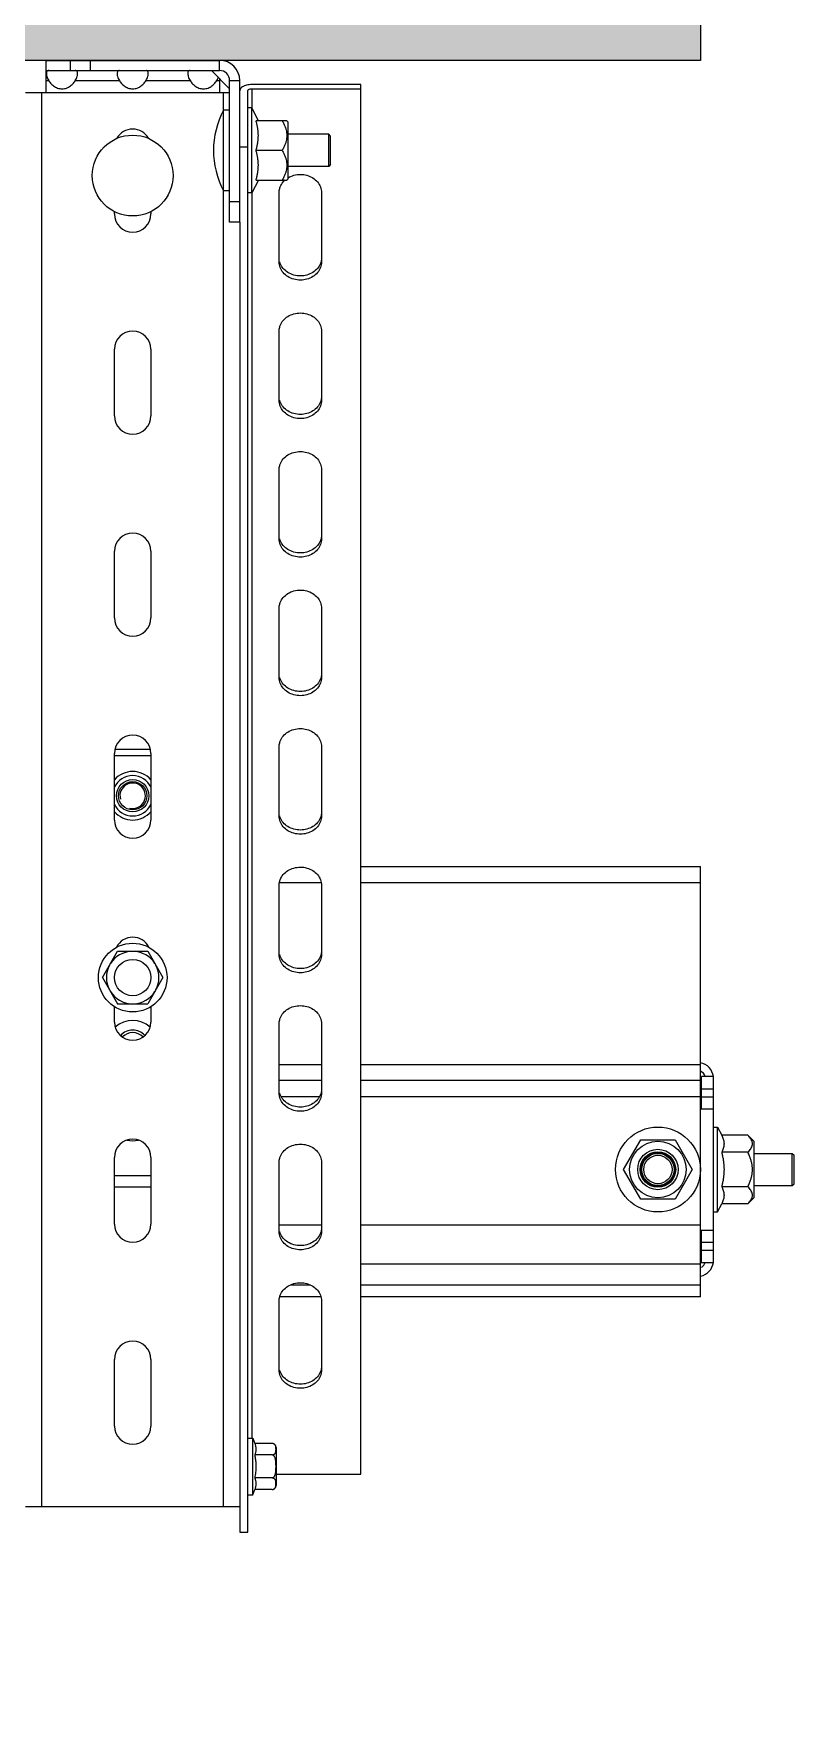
# Model space of a CAD drawing. Header units: millimetres. Extents: x 21899 to 38731, y -5425 to 3612.
# Drawn here: x 29464 to 29652.2, y 2951.4 to 3368.6 of the extents above; entities that cross this region are included whole.
import ezdxf

# ---------------------------------------------------------------- set-up
doc = ezdxf.new("R2010")
doc.units = ezdxf.units.MM
doc.layers.add('dwgmodels.com', color=250, linetype='Continuous')

msp = doc.modelspace()

# ---------------------------------------------------------------- hatches: boundary and pattern name
at = {"layer": 'dwgmodels.com', "true_color": 0xc7c8ca}
h = msp.add_hatch(color=9, dxfattribs=at)
h.dxf.hatch_style = 1
h.paths.add_polyline_path([(26306.15, 2951.43), (26306.15, 3612), (29628.98, 3612), (29628.98, 3362), (26556.15, 3362), (26556.15, 2951.43)])

# ---------------------------------------------------------------- linework, layer by layer
at = {"color": 7, "linetype": 'Continuous'}
for p, q in [((29466.98, 3362), (29466.98, 3354)), ((29466.98, 3359.5), (29509.98, 3359.5)), ((29472.98, 3362), (29472.98, 3359.5)), ((29507.96, 3359.49), (29512.47, 3354.98)), ((29509.98, 3357.46), (29509.98, 3354)), ((29512.48, 3322), (29512.48, 3357)), ((29516.98, 2997.7), (29516.98, 3354.48)), ((29544.98, 3356.02), (29517.98, 3356.02)), ((29517.98, 3354.99), (29544.98, 3354.99)), ((29544.98, 3012.12), (29544.98, 3356.02)), ((29512.48, 3354), (29461.98, 3354)), ((29517.98, 3350.22), (29516.98, 3350.22)), ((29517.98, 3329.22), (29517.98, 3350.22)), ((29519.59, 3347.08), (29517.98, 3350.22)), ((29510.98, 3329.72), (29510.98, 3349.72)), ((29512.48, 3349.72), (29510.98, 3349.72)), ((29526.62, 3347.08), (29519.01, 3347.08)), ((29526.62, 3347.08), (29526.98, 3346.72)), ((29526.98, 3332.72), (29526.98, 3346.72)), ((29536.99, 3343.72), (29526.98, 3343.72)), ((29536.99, 3335.72), (29536.99, 3343.72)), ((29537.48, 3343.23), (29536.99, 3343.72)), ((29537.48, 3336.22), (29537.48, 3343.23)), ((29514.98, 3340.57), (29516.98, 3340.57)), ((29525.48, 3339.72), (29519.01, 3339.72)), ((29536.99, 3335.72), (29526.98, 3335.72)), ((29537.48, 3336.22), (29536.99, 3335.72)), ((29512.48, 3329.72), (29510.98, 3329.72)), ((29517.98, 3329.22), (29516.98, 3329.22)), ((29519.59, 3332.36), (29517.98, 3329.22)), ((29519.01, 3332.36), (29526.62, 3332.36)), ((29524.73, 3312.13), (29524.73, 3329.28)), ((29526.62, 3332.36), (29526.98, 3332.72)), ((29535.23, 3329.28), (29535.23, 3312.13)), ((29483.98, 3324), (29483.98, 3324.58)), ((29492.98, 3324.58), (29492.98, 3324)), ((29514.98, 3322), (29512.48, 3322)), ((29514.98, 3322), (29514.98, 2997.7)), ((29524.73, 3277.85), (29524.73, 3294.99)), ((29535.23, 3294.99), (29535.23, 3277.85)), ((29483.98, 3274), (29483.98, 3290.5)), ((29492.98, 3290.5), (29492.98, 3274)), ((29524.73, 3243.56), (29524.73, 3260.7)), ((29535.23, 3260.7), (29535.23, 3243.56)), ((29483.98, 3224), (29483.98, 3240.5)), ((29492.98, 3240.5), (29492.98, 3224)), ((29524.73, 3209.27), (29524.73, 3226.42)), ((29535.23, 3226.42), (29535.23, 3209.27)), ((29484.14, 3191.5), (29492.83, 3191.5)), ((29524.73, 3174.99), (29524.73, 3192.13)), ((29535.23, 3192.13), (29535.23, 3174.99)), ((29483.98, 3174), (29483.98, 3190.5)), ((29483.98, 3190), (29492.98, 3190)), ((29492.98, 3190.5), (29492.98, 3174)), ((29544.98, 3162.5), (29628.98, 3162.5)), ((29628.98, 3056), (29628.98, 3162.5)), ((29524.73, 3140.7), (29524.73, 3157.84)), ((29535.23, 3157.84), (29535.23, 3140.7)), ((29480.98, 3135), (29484.73, 3141.5)), ((29484.73, 3141.5), (29492.23, 3141.5)), ((29492.23, 3141.5), (29495.98, 3135)), ((29480.98, 3135), (29484.73, 3128.5)), ((29495.98, 3135), (29492.23, 3128.5)), ((29483.98, 3124), (29483.98, 3127.82)), ((29484.73, 3128.5), (29492.23, 3128.5)), ((29492.98, 3127.82), (29492.98, 3124)), ((29524.73, 3106.41), (29524.73, 3123.56)), ((29535.23, 3123.56), (29535.23, 3106.41)), ((29535.23, 3109.5), (29524.73, 3109.5)), ((29628.98, 3109.5), (29544.98, 3109.5)), ((29632.23, 3110.5), (29629.23, 3110.5)), ((29629.23, 3102.5), (29629.23, 3110.5)), ((29632.23, 3098), (29633.23, 3098)), ((29633.23, 3077), (29633.23, 3098)), ((29633.23, 3098), (29634.26, 3096)), ((29640.73, 3096), (29634.26, 3096)), ((29642.23, 3094.5), (29640.73, 3096)), ((29609.98, 3087.5), (29614.23, 3094.86)), ((29614.23, 3094.86), (29622.73, 3094.86)), ((29616.98, 3091.5), (29619.99, 3091.5)), ((29622.73, 3094.86), (29626.98, 3087.5)), ((29640.73, 3091.75), (29634.26, 3091.75)), ((29642.23, 3094.5), (29642.23, 3080.5)), ((29642.23, 3091.5), (29651.74, 3091.5)), ((29651.74, 3083.5), (29651.74, 3091.5)), ((29651.74, 3091.5), (29652.23, 3091.01)), ((29483.98, 3074), (29483.98, 3090.5)), ((29492.98, 3090.5), (29492.98, 3074)), ((29524.73, 3072.13), (29524.73, 3089.27)), ((29535.23, 3089.27), (29535.23, 3072.13)), ((29614.23, 3080.14), (29609.98, 3087.5)), ((29614.48, 3086), (29614.48, 3089)), ((29622.48, 3089), (29622.48, 3086)), ((29626.98, 3087.5), (29622.73, 3080.14)), ((29652.23, 3083.99), (29652.23, 3091.01)), ((29619.99, 3083.5), (29616.98, 3083.5)), ((29640.73, 3083.25), (29634.26, 3083.25)), ((29642.23, 3083.5), (29651.74, 3083.5)), ((29651.74, 3083.5), (29652.23, 3083.99)), ((29622.73, 3080.14), (29614.23, 3080.14)), ((29633.23, 3077), (29634.26, 3079)), ((29640.73, 3079), (29634.26, 3079)), ((29642.23, 3080.5), (29640.73, 3079)), ((29632.23, 3077), (29633.23, 3077)), ((29629.23, 3064.5), (29629.23, 3072.5)), ((29628.98, 3064.5), (29632.23, 3064.5)), ((29524.73, 3037.84), (29524.73, 3054.98)), ((29535.05, 3056), (29524.92, 3056)), ((29535.23, 3054.98), (29535.23, 3037.84)), ((29628.98, 3056), (29544.98, 3056)), ((29483.98, 3024), (29483.98, 3040.5)), ((29492.98, 3040.5), (29492.98, 3024)), ((29516.98, 3021), (29518.18, 3021)), ((29518.18, 3007), (29518.18, 3021)), ((29518.18, 3021), (29518.69, 3019.7)), ((29522.98, 3019.7), (29518.69, 3019.7)), ((29522.98, 3016.85), (29518.69, 3016.85)), ((29523.98, 3018.7), (29523.98, 3009.3)), ((29523.98, 3012.12), (29544.98, 3012.12)), ((29518.18, 3007), (29518.69, 3008.3)), ((29522.98, 3011.15), (29518.69, 3011.15)), ((29522.98, 3008.3), (29518.69, 3008.3)), ((29514.98, 3004), (29461.98, 3004)), ((29516.98, 3007), (29518.18, 3007)), ((29514.98, 2997.7), (29516.98, 2997.7))]:
    msp.add_line(p, q, dxfattribs=at)
at = {"color": 3, "linetype": 'Continuous'}
for p, q in [((29466.98, 3362), (29509.98, 3362)), ((29514.98, 3322), (29514.98, 3357)), ((29632.23, 3064.5), (29632.23, 3110.5)), ((29628.98, 3102.5), (29632.23, 3102.5)), ((29628.98, 3072.5), (29632.23, 3072.5))]:
    msp.add_line(p, q, dxfattribs=at)
at = {"color": 9, "linetype": 'Continuous'}
for p, q in [((29477.98, 3362), (29477.98, 3359.5)), ((29509.98, 3359.5), (29509.98, 3362)), ((29466.98, 3357), (29467.69, 3357)), ((29474.28, 3357), (29485.19, 3357)), ((29491.78, 3357), (29502.69, 3357)), ((29509.28, 3357), (29509.98, 3357)), ((29512.48, 3357), (29514.98, 3357)), ((29517.98, 3354.99), (29517.98, 3350.22)), ((29465.98, 3004), (29465.98, 3354)), ((29510.98, 3349.72), (29510.98, 3354)), ((29510.98, 3004), (29510.98, 3329.72)), ((29517.98, 3329.22), (29517.98, 3021)), ((29514.98, 3327), (29512.48, 3327)), ((29524.73, 3158.5), (29535.23, 3158.5)), ((29544.98, 3158.5), (29628.98, 3158.5)), ((29524.73, 3113.5), (29535.23, 3113.5)), ((29544.98, 3113.5), (29628.98, 3113.5)), ((29534.65, 3105.5), (29525.32, 3105.5)), ((29628.98, 3105.5), (29544.98, 3105.5)), ((29629.23, 3107.5), (29632.23, 3107.5)), ((29629.23, 3105.5), (29632.23, 3105.5)), ((29483.98, 3086), (29492.98, 3086)), ((29483.98, 3083.17), (29492.98, 3083.17)), ((29535.23, 3073.7), (29524.73, 3073.7)), ((29628.98, 3073.7), (29544.98, 3073.7)), ((29629.23, 3069.5), (29632.23, 3069.5)), ((29629.23, 3067.5), (29632.23, 3067.5)), ((29628.98, 3064.06), (29544.98, 3064.06)), ((29532.53, 3058.86), (29527.44, 3058.86)), ((29628.98, 3058.86), (29544.98, 3058.86))]:
    msp.add_line(p, q, dxfattribs=at)
at = {"color": 7, "linetype": 'Continuous'}
for centre, radius in [((29488.48, 3333.5), 10), ((29488.48, 3180), 4), ((29488.48, 3180), 3.5), ((29488.48, 3135), 8.5), ((29488.48, 3135), 4.5), ((29618.48, 3087.5), 10.5), ((29618.48, 3087.5), 7), ((29618.48, 3087.5), 5), ((29618.48, 3087.5), 4.4), ((29618.48, 3087.5), 4.3), ((29618.48, 3087.5), 4), ((29618.48, 3087.5), 3.51)]:
    msp.add_circle(centre, radius, dxfattribs=at)
at = {"color": 3, "linetype": 'Continuous'}
msp.add_arc((29509.98, 3357), 5, 0, 90, dxfattribs=at)
at = {"color": 7, "linetype": 'Continuous'}
for centre, radius, start, end in [((29509.98, 3357), 2.5, 0, 90), ((29529.73, 3339.72), 21.25, 151.9275, 208.0725), ((29488.48, 3340.5), 4.5, 29.5392, 150.4608), ((29488.48, 3324), 4.5, 180, 0), ((29488.48, 3290.5), 4.5, 0, 180), ((29488.48, 3274), 4.5, 180, 0), ((29488.48, 3240.5), 4.5, 0, 180), ((29488.48, 3224), 4.5, 180, 0), ((29488.48, 3190.5), 4.5, 0, 180), ((29488.48, 3180), 5, 24.9111, 155.0889), ((29488.48, 3180), 5, 204.9111, 335.0889), ((29488.48, 3174), 4.5, 180, 0), ((29488.48, 3140.5), 4.5, 26.8676, 153.1324), ((29488.48, 3124), 4.5, 180, 0), ((29488.48, 3118), 3.4, 42.4678, 137.533), ((29628.23, 3110), 4, 7.1702, 78.4874), ((29628.23, 3110), 2, 15, 67.7758), ((29488.48, 3090.5), 4.5, 0, 180), ((29488.48, 3074), 4.5, 180, 0), ((29628.23, 3065), 4, 282.8571, 352.8298), ((29628.23, 3065), 2, 300, 345), ((29488.48, 3040.5), 4.5, 0, 180), ((29488.48, 3024), 4.5, 180, 0), ((29522.98, 3018.7), 1, 0, 90), ((29522.98, 3009.3), 1, 270, 0)]:
    msp.add_arc(centre, radius, start, end, dxfattribs=at)
at = {"color": 9, "linetype": 'Continuous'}
for centre, radius, start, end in [((29488.48, 3180), 6, 41.146, 138.8542), ((29488.48, 3180), 6, 221.146, 318.8542), ((29488.48, 3135), 6.5, 92.2042, 147.7958), ((29488.48, 3135), 6.5, 32.2042, 87.7958), ((29488.48, 3135), 6.5, 152.2042, 207.7958), ((29488.48, 3135), 6.5, 332.2042, 27.7958), ((29488.48, 3135), 6.5, 212.2042, 267.7958), ((29488.48, 3135), 6.5, 272.2042, 327.7958), ((29488.48, 3118), 6.4, 47.5847, 132.4173), ((29488.48, 3101), 6.4, 257.1179, 282.8771)]:
    msp.add_arc(centre, radius, start, end, dxfattribs=at)
at = {"color": 2, "linetype": 'Continuous'}
for centre, radius, start, end in [((29488.48, 3180), 3.15, 255, 195), ((29488.48, 3118), 4, 42.1059, 137.8941)]:
    msp.add_arc(centre, radius, start, end, dxfattribs=at)
at = {"color": 7, "linetype": 'Continuous'}
for points, start_tangent, end_tangent in [([(29467.69, 3359.5), (29467.4, 3359.44), (29467.23, 3359.26), (29467.14, 3358.96), (29467.14, 3358.55), (29467.23, 3358.06), (29467.4, 3357.53), (29467.69, 3357)], (-1, 0), (0.548541, -0.836124)), ([(29474.28, 3357), (29474.57, 3357.53), (29474.74, 3358.06), (29474.82, 3358.55), (29474.82, 3358.96), (29474.74, 3359.26), (29474.57, 3359.44), (29474.28, 3359.5)], (0.548541, 0.836124), (-1, 0)), ([(29484.74, 3359.29), (29484.73, 3359.26), (29484.64, 3358.96), (29484.64, 3358.55), (29484.73, 3358.06), (29484.9, 3357.53), (29485.19, 3357)], (-0.543247, -0.839573), (0.548541, -0.836124)), ([(29485.19, 3359.5), (29484.9, 3359.44), (29484.74, 3359.29)], (-1, 0), (-0.543247, -0.839573)), ([(29492.22, 3359.29), (29492.07, 3359.44), (29491.78, 3359.5)], (-0.543243, 0.839576), (-1, 0)), ([(29491.78, 3357), (29492.07, 3357.53), (29492.24, 3358.06), (29492.32, 3358.55), (29492.32, 3358.96), (29492.24, 3359.26), (29492.22, 3359.29)], (0.548541, 0.836124), (-0.543243, 0.839576)), ([(29502.69, 3359.5), (29502.4, 3359.44), (29502.23, 3359.26), (29502.14, 3358.96), (29502.14, 3358.55), (29502.23, 3358.06), (29502.4, 3357.53), (29502.69, 3357)], (-1, 0), (0.548541, -0.836124)), ([(29467.69, 3357), (29467.99, 3356.58), (29468.32, 3356.2), (29468.69, 3355.85), (29469.11, 3355.54), (29469.59, 3355.28), (29470.13, 3355.08), (29470.7, 3354.98), (29471.28, 3354.98), (29471.85, 3355.08), (29472.39, 3355.28), (29472.87, 3355.55), (29473.28, 3355.86), (29473.65, 3356.2), (29473.98, 3356.58), (29474.28, 3357)], (0.548541, -0.836124), (0.548541, 0.836124)), ([(29485.19, 3357), (29485.49, 3356.58), (29485.82, 3356.2), (29486.19, 3355.85), (29486.61, 3355.54), (29487.09, 3355.28), (29487.63, 3355.08), (29488.2, 3354.98), (29488.78, 3354.98), (29489.35, 3355.08), (29489.89, 3355.28), (29490.37, 3355.55), (29490.78, 3355.86), (29491.15, 3356.2), (29491.48, 3356.58), (29491.78, 3357)], (0.548541, -0.836124), (0.548541, 0.836124)), ([(29502.69, 3357), (29502.99, 3356.58), (29503.32, 3356.2), (29503.69, 3355.85), (29504.11, 3355.54), (29504.59, 3355.28), (29505.13, 3355.08), (29505.7, 3354.98), (29506.28, 3354.98), (29506.85, 3355.08), (29507.39, 3355.28), (29507.87, 3355.55), (29508.28, 3355.86), (29508.65, 3356.2), (29508.98, 3356.58), (29509.28, 3357)], (0.548541, -0.836124), (0.548541, 0.836124)), ([(29509.28, 3357), (29509.57, 3357.53), (29509.66, 3357.79)], (0.548541, 0.836124), (0.314632, 0.949214)), ([(29517.98, 3356.02), (29517.32, 3355.98), (29516.68, 3355.87), (29516.11, 3355.68), (29515.64, 3355.44), (29515.28, 3355.15), (29515.06, 3354.82), (29514.98, 3354.48)], (-1, 0), (0, -1)), ([(29516.98, 3354.48), (29517.03, 3354.63), (29517.18, 3354.78), (29517.4, 3354.89), (29517.68, 3354.97), (29517.98, 3354.99)], (0, 1), (1, 0)), ([(29519.01, 3339.72), (29519.23, 3340.57), (29519.4, 3341.39), (29519.52, 3342.19), (29519.58, 3343), (29519.58, 3343.81), (29519.52, 3344.61), (29519.41, 3345.42), (29519.23, 3346.24), (29519.01, 3347.08)], (0.283025, 0.959113), (-0.283025, 0.959113)), ([(29525.48, 3347.08), (29525.91, 3346.28), (29526.23, 3345.52), (29526.45, 3344.8), (29526.58, 3344.1), (29526.62, 3343.4), (29526.58, 3342.71), (29526.45, 3342), (29526.23, 3341.28), (29525.91, 3340.53), (29525.48, 3339.72)], (0.5, -0.866025), (-0.5, -0.866025)), ([(29519.01, 3332.36), (29519.23, 3333.21), (29519.41, 3334.03), (29519.52, 3334.84), (29519.58, 3335.64), (29519.58, 3336.45), (29519.52, 3337.25), (29519.4, 3338.06), (29519.23, 3338.88), (29519.01, 3339.72)], (0.283025, 0.959113), (-0.283025, 0.959113)), ([(29525.48, 3339.72), (29525.91, 3338.92), (29526.23, 3338.17), (29526.45, 3337.44), (29526.58, 3336.74), (29526.62, 3336.04), (29526.58, 3335.35), (29526.45, 3334.64), (29526.23, 3333.92), (29525.91, 3333.17), (29525.48, 3332.36)], (0.5, -0.866025), (-0.5, -0.866025)), ([(29526.98, 3332.96), (29528.36, 3333.56), (29529.98, 3333.78), (29531.61, 3333.56), (29533.07, 3332.92), (29534.23, 3331.92), (29534.98, 3330.67), (29535.23, 3329.28)], (0.857862, 0.513881), (0, -1)), ([(29524.73, 3329.28), (29524.87, 3330.29)], (0, 1), (0.258399, 0.966038)), ([(29524.87, 3330.29), (29524.99, 3330.67)], (0.258399, 0.966038), (0.353645, 0.93538)), ([(29524.99, 3330.67), (29525.74, 3331.92), (29525.8, 3331.99)], (0.353645, 0.93538), (0.662102, 0.749414)), ([(29525.8, 3331.99), (29526.21, 3332.41)], (0.662102, 0.749414), (0.748918, 0.662663)), ([(29535.23, 3313.16), (29535.1, 3312.15)], (0, -1), (-0.258399, -0.966038)), ([(29535.23, 3312.13), (29534.98, 3310.74), (29534.23, 3309.49), (29533.07, 3308.49), (29531.61, 3307.85), (29529.98, 3307.63), (29528.36, 3307.85), (29526.9, 3308.49), (29525.74, 3309.49), (29524.99, 3310.74), (29524.73, 3312.13)], (0, -1), (0, 1)), ([(29524.99, 3311.77), (29524.87, 3312.15)], (-0.353645, 0.93538), (-0.258399, 0.966038)), ([(29534.98, 3311.77), (29534.23, 3310.52), (29533.07, 3309.52), (29531.61, 3308.88), (29529.98, 3308.66), (29528.36, 3308.88), (29526.9, 3309.52), (29525.74, 3310.52), (29524.99, 3311.77)], (-0.353645, -0.93538), (-0.353645, 0.93538)), ([(29535.1, 3312.15), (29534.98, 3311.77)], (-0.258399, -0.966038), (-0.353645, -0.93538)), ([(29524.73, 3294.99), (29524.87, 3296)], (0, 1), (0.258399, 0.966038)), ([(29524.87, 3296), (29524.99, 3296.38)], (0.258399, 0.966038), (0.353645, 0.93538)), ([(29524.99, 3296.38), (29525.74, 3297.63), (29526.9, 3298.63), (29528.36, 3299.27), (29529.98, 3299.49), (29531.61, 3299.27), (29533.07, 3298.63), (29534.23, 3297.63), (29534.98, 3296.38), (29535.23, 3294.99)], (0.353645, 0.93538), (0, -1)), ([(29535.23, 3277.85), (29534.98, 3276.46), (29534.23, 3275.2), (29533.07, 3274.21), (29531.61, 3273.57), (29529.98, 3273.35), (29528.36, 3273.57), (29526.9, 3274.21), (29525.74, 3275.2), (29524.99, 3276.46), (29524.73, 3277.85)], (0, -1), (0, 1)), ([(29524.99, 3277.49), (29524.87, 3277.87)], (-0.353645, 0.93538), (-0.258399, 0.966038)), ([(29534.98, 3277.49), (29534.23, 3276.23), (29533.07, 3275.24), (29531.61, 3274.6), (29529.98, 3274.38), (29528.36, 3274.6), (29526.9, 3275.24), (29525.74, 3276.23), (29524.99, 3277.49)], (-0.353645, -0.93538), (-0.353645, 0.93538)), ([(29535.1, 3277.87), (29534.98, 3277.49)], (-0.258399, -0.966038), (-0.353645, -0.93538)), ([(29535.23, 3278.88), (29535.1, 3277.87)], (0, -1), (-0.258399, -0.966038)), ([(29524.99, 3262.09), (29525.74, 3263.35), (29526.9, 3264.34), (29528.36, 3264.98), (29529.98, 3265.2), (29531.61, 3264.98), (29533.07, 3264.34), (29534.23, 3263.35), (29534.98, 3262.09), (29535.23, 3260.7)], (0.353645, 0.93538), (0, -1)), ([(29524.73, 3260.7), (29524.87, 3261.71)], (0, 1), (0.258399, 0.966038)), ([(29524.87, 3261.71), (29524.99, 3262.09)], (0.258399, 0.966038), (0.353645, 0.93538)), ([(29535.23, 3243.56), (29534.98, 3242.17), (29534.23, 3240.91), (29533.07, 3239.92), (29531.61, 3239.28), (29529.98, 3239.06), (29528.36, 3239.28), (29526.9, 3239.92), (29525.74, 3240.91), (29524.99, 3242.17), (29524.73, 3243.56)], (0, -1), (0, 1)), ([(29524.99, 3243.2), (29524.87, 3243.58)], (-0.353645, 0.93538), (-0.258399, 0.966038)), ([(29534.98, 3243.2), (29534.23, 3241.94), (29533.07, 3240.95), (29531.61, 3240.31), (29529.98, 3240.09), (29528.36, 3240.31), (29526.9, 3240.95), (29525.74, 3241.94), (29524.99, 3243.2)], (-0.353645, -0.93538), (-0.353645, 0.93538)), ([(29535.1, 3243.58), (29534.98, 3243.2)], (-0.258399, -0.966038), (-0.353645, -0.93538)), ([(29535.23, 3244.59), (29535.1, 3243.58)], (0, -1), (-0.258399, -0.966038)), ([(29524.99, 3227.81), (29525.74, 3229.06), (29526.9, 3230.06), (29528.36, 3230.7), (29529.98, 3230.92), (29531.61, 3230.7), (29533.07, 3230.06), (29534.23, 3229.06), (29534.98, 3227.81), (29535.23, 3226.42)], (0.353645, 0.93538), (0, -1)), ([(29524.73, 3226.42), (29524.87, 3227.43)], (0, 1), (0.258399, 0.966038)), ([(29524.87, 3227.43), (29524.99, 3227.81)], (0.258399, 0.966038), (0.353645, 0.93538)), ([(29535.23, 3209.27), (29534.98, 3207.88), (29534.23, 3206.63), (29533.07, 3205.63), (29531.61, 3204.99), (29529.98, 3204.77), (29528.36, 3204.99), (29526.9, 3205.63), (29525.74, 3206.63), (29524.99, 3207.88), (29524.73, 3209.27)], (0, -1), (0, 1)), ([(29524.99, 3208.91), (29524.87, 3209.29)], (-0.353645, 0.93538), (-0.258399, 0.966038)), ([(29534.98, 3208.91), (29534.23, 3207.66), (29533.07, 3206.66), (29531.61, 3206.02), (29529.98, 3205.8), (29528.36, 3206.02), (29526.9, 3206.66), (29525.74, 3207.66), (29524.99, 3208.91)], (-0.353645, -0.93538), (-0.353645, 0.93538)), ([(29535.1, 3209.29), (29534.98, 3208.91)], (-0.258399, -0.966038), (-0.353645, -0.93538)), ([(29535.23, 3210.3), (29535.1, 3209.29)], (0, -1), (-0.258399, -0.966038)), ([(29524.99, 3193.52), (29525.74, 3194.77), (29526.9, 3195.77), (29528.36, 3196.41), (29529.98, 3196.63), (29531.61, 3196.41), (29533.07, 3195.77), (29534.23, 3194.77), (29534.98, 3193.52), (29535.23, 3192.13)], (0.353645, 0.93538), (0, -1)), ([(29524.73, 3192.13), (29524.87, 3193.14)], (0, 1), (0.258399, 0.966038)), ([(29524.87, 3193.14), (29524.99, 3193.52)], (0.258399, 0.966038), (0.353645, 0.93538)), ([(29535.23, 3174.99), (29534.98, 3173.6), (29534.23, 3172.34), (29533.07, 3171.34), (29531.61, 3170.71), (29529.98, 3170.49), (29528.36, 3170.71), (29526.9, 3171.34), (29525.74, 3172.34), (29524.99, 3173.6), (29524.73, 3174.99)], (0, -1), (0, 1)), ([(29524.99, 3174.63), (29524.87, 3175.01)], (-0.353645, 0.93538), (-0.258399, 0.966038)), ([(29535.1, 3175.01), (29534.98, 3174.63)], (-0.258399, -0.966038), (-0.353645, -0.93538)), ([(29535.23, 3176.02), (29535.1, 3175.01)], (0, -1), (-0.258399, -0.966038)), ([(29534.98, 3174.63), (29534.23, 3173.37), (29533.07, 3172.38), (29531.61, 3171.74), (29529.98, 3171.52), (29528.36, 3171.74), (29526.9, 3172.38), (29525.74, 3173.37), (29524.99, 3174.63)], (-0.353645, -0.93538), (-0.353645, 0.93538)), ([(29524.99, 3159.23), (29525.74, 3160.49), (29526.9, 3161.48), (29528.36, 3162.12), (29529.98, 3162.34), (29531.61, 3162.12), (29533.07, 3161.48), (29534.23, 3160.49), (29534.98, 3159.23), (29535.23, 3157.84)], (0.353645, 0.93538), (0, -1)), ([(29524.73, 3157.84), (29524.87, 3158.85)], (0, 1), (0.258399, 0.966038)), ([(29524.87, 3158.85), (29524.99, 3159.23)], (0.258399, 0.966038), (0.353645, 0.93538)), ([(29535.23, 3141.73), (29535.1, 3140.72)], (0, -1), (-0.258399, -0.966038)), ([(29535.23, 3140.7), (29534.98, 3139.31), (29534.23, 3138.05), (29533.07, 3137.06), (29531.61, 3136.42), (29529.98, 3136.2), (29528.36, 3136.42), (29526.9, 3137.06), (29525.74, 3138.05), (29524.99, 3139.31), (29524.73, 3140.7)], (0, -1), (0, 1)), ([(29524.99, 3140.34), (29524.87, 3140.72)], (-0.353645, 0.93538), (-0.258399, 0.966038)), ([(29534.98, 3140.34), (29534.23, 3139.08), (29533.07, 3138.09), (29531.61, 3137.45), (29529.98, 3137.23), (29528.36, 3137.45), (29526.9, 3138.09), (29525.74, 3139.08), (29524.99, 3140.34)], (-0.353645, -0.93538), (-0.353645, 0.93538)), ([(29535.1, 3140.72), (29534.98, 3140.34)], (-0.258399, -0.966038), (-0.353645, -0.93538)), ([(29524.87, 3124.56), (29524.99, 3124.95)], (0.258399, 0.966038), (0.353645, 0.93538)), ([(29524.99, 3124.95), (29525.74, 3126.2), (29526.9, 3127.2), (29528.36, 3127.84), (29529.98, 3128.06), (29531.61, 3127.84), (29533.07, 3127.2), (29534.23, 3126.2), (29534.98, 3124.95), (29535.23, 3123.56)], (0.353645, 0.93538), (0, -1)), ([(29524.73, 3123.56), (29524.87, 3124.56)], (0, 1), (0.258399, 0.966038)), ([(29535.23, 3106.41), (29534.98, 3105.02), (29534.23, 3103.77), (29533.07, 3102.77), (29531.61, 3102.13), (29529.98, 3101.91), (29528.36, 3102.13), (29526.9, 3102.77), (29525.74, 3103.77), (29524.99, 3105.02), (29524.73, 3106.41)], (0, -1), (0, 1)), ([(29524.99, 3106.05), (29524.87, 3106.43)], (-0.353645, 0.93538), (-0.258399, 0.966038)), ([(29534.98, 3106.05), (29534.23, 3104.8), (29533.07, 3103.8), (29531.61, 3103.16), (29529.98, 3102.94), (29528.36, 3103.16), (29526.9, 3103.8), (29525.74, 3104.8), (29524.99, 3106.05)], (-0.353645, -0.93538), (-0.353645, 0.93538)), ([(29535.1, 3106.43), (29534.98, 3106.05)], (-0.258399, -0.966038), (-0.353645, -0.93538)), ([(29535.23, 3107.44), (29535.1, 3106.43)], (0, -1), (-0.258399, -0.966038)), ([(29634.26, 3096), (29634.48, 3095.51), (29634.65, 3095.04), (29634.77, 3094.57), (29634.83, 3094.11), (29634.83, 3093.64), (29634.77, 3093.18), (29634.66, 3092.71), (29634.48, 3092.24), (29634.26, 3091.75)], (0.455111, -0.890435), (-0.455111, -0.890435)), ([(29640.73, 3091.75), (29641.16, 3092.22), (29641.48, 3092.65), (29641.7, 3093.07), (29641.83, 3093.47), (29641.87, 3093.88), (29641.83, 3094.28), (29641.7, 3094.68), (29641.48, 3095.1), (29641.16, 3095.53), (29640.73, 3096)], (0.707107, 0.707107), (-0.707107, 0.707107)), ([(29524.99, 3090.66), (29525.74, 3091.91), (29526.9, 3092.91), (29528.36, 3093.55), (29529.98, 3093.77), (29531.61, 3093.55), (29533.07, 3092.91), (29534.23, 3091.91), (29534.98, 3090.66), (29535.23, 3089.27)], (0.353645, 0.93538), (0, -1)), ([(29634.26, 3091.75), (29634.46, 3090.87), (29634.63, 3090.01), (29634.74, 3089.17), (29634.81, 3088.34), (29634.84, 3087.5), (29634.81, 3086.66), (29634.74, 3085.83), (29634.63, 3084.99), (29634.46, 3084.13), (29634.26, 3083.25)], (0.247598, -0.968863), (-0.247598, -0.968863)), ([(29640.73, 3083.25), (29641.16, 3084.18), (29641.48, 3085.05), (29641.7, 3085.88), (29641.83, 3086.7), (29641.87, 3087.5), (29641.83, 3088.31), (29641.7, 3089.12), (29641.48, 3089.95), (29641.16, 3090.82), (29640.73, 3091.75)], (0.447214, 0.894427), (-0.447214, 0.894427)), ([(29524.73, 3089.27), (29524.87, 3090.28)], (0, 1), (0.258399, 0.966038)), ([(29524.87, 3090.28), (29524.99, 3090.66)], (0.258399, 0.966038), (0.353645, 0.93538)), ([(29634.26, 3083.25), (29634.48, 3082.76), (29634.66, 3082.29), (29634.77, 3081.82), (29634.83, 3081.36), (29634.83, 3080.89), (29634.77, 3080.43), (29634.65, 3079.96), (29634.48, 3079.49), (29634.26, 3079)], (0.455111, -0.890435), (-0.455111, -0.890435)), ([(29640.73, 3079), (29641.16, 3079.47), (29641.48, 3079.9), (29641.7, 3080.32), (29641.83, 3080.72), (29641.87, 3081.12), (29641.83, 3081.53), (29641.7, 3081.93), (29641.48, 3082.35), (29641.16, 3082.78), (29640.73, 3083.25)], (0.707107, 0.707107), (-0.707107, 0.707107)), ([(29535.23, 3072.13), (29534.98, 3070.73), (29534.23, 3069.48), (29533.07, 3068.48), (29531.61, 3067.85), (29529.98, 3067.63), (29528.36, 3067.85), (29526.9, 3068.48), (29525.74, 3069.48), (29524.99, 3070.73), (29524.73, 3072.13)], (0, -1), (0, 1)), ([(29524.99, 3071.77), (29524.87, 3072.15)], (-0.353645, 0.93538), (-0.258399, 0.966038)), ([(29534.98, 3071.77), (29534.23, 3070.51), (29533.07, 3069.51), (29531.61, 3068.88), (29529.98, 3068.66), (29528.36, 3068.88), (29526.9, 3069.51), (29525.74, 3070.51), (29524.99, 3071.77)], (-0.353645, -0.93538), (-0.353645, 0.93538)), ([(29535.1, 3072.15), (29534.98, 3071.77)], (-0.258399, -0.966038), (-0.353645, -0.93538)), ([(29535.23, 3073.16), (29535.1, 3072.15)], (0, -1), (-0.258399, -0.966038)), ([(29524.99, 3056.37), (29525.74, 3057.63), (29526.9, 3058.62), (29528.36, 3059.26), (29529.98, 3059.48), (29531.61, 3059.26), (29533.07, 3058.62), (29534.23, 3057.63), (29534.98, 3056.37), (29535.23, 3054.98)], (0.353645, 0.93538), (0, -1)), ([(29524.73, 3054.98), (29524.87, 3055.99)], (0, 1), (0.258399, 0.966038)), ([(29524.87, 3055.99), (29524.99, 3056.37)], (0.258399, 0.966038), (0.353645, 0.93538)), ([(29535.23, 3037.84), (29534.98, 3036.45), (29534.23, 3035.19), (29533.07, 3034.2), (29531.61, 3033.56), (29529.98, 3033.34), (29528.36, 3033.56), (29526.9, 3034.2), (29525.74, 3035.19), (29524.99, 3036.45), (29524.73, 3037.84)], (0, -1), (0, 1)), ([(29524.99, 3037.48), (29524.87, 3037.86)], (-0.353645, 0.93538), (-0.258399, 0.966038)), ([(29534.98, 3037.48), (29534.23, 3036.22), (29533.07, 3035.23), (29531.61, 3034.59), (29529.98, 3034.37), (29528.36, 3034.59), (29526.9, 3035.23), (29525.74, 3036.22), (29524.99, 3037.48)], (-0.353645, -0.93538), (-0.353645, 0.93538)), ([(29535.1, 3037.86), (29534.98, 3037.48)], (-0.258399, -0.966038), (-0.353645, -0.93538)), ([(29535.23, 3038.87), (29535.1, 3037.86)], (0, -1), (-0.258399, -0.966038)), ([(29518.69, 3019.7), (29518.82, 3019.34), (29518.91, 3018.98), (29518.96, 3018.63), (29518.98, 3018.28), (29518.96, 3017.92), (29518.91, 3017.57), (29518.82, 3017.21), (29518.69, 3016.85)], (0.361452, -0.932391), (-0.361452, -0.932391)), ([(29518.69, 3016.85), (29518.79, 3016.27), (29518.87, 3015.7), (29518.93, 3015.13), (29518.97, 3014.57), (29518.98, 3014)], (0.190289, -0.981728), (0, -1)), ([(29522.98, 3016.85), (29523.13, 3016.86), (29523.29, 3016.9), (29523.43, 3016.96), (29523.56, 3017.04), (29523.67, 3017.15), (29523.76, 3017.27), (29523.83, 3017.41), (29523.88, 3017.57), (29523.92, 3017.74), (29523.94, 3017.92), (29523.95, 3018.11), (29523.96, 3018.31), (29523.95, 3018.48), (29523.94, 3018.64), (29523.92, 3018.8), (29523.89, 3018.95), (29523.85, 3019.1), (29523.78, 3019.25), (29523.68, 3019.39), (29523.57, 3019.5), (29523.44, 3019.59), (29523.29, 3019.65), (29523.13, 3019.69), (29522.98, 3019.7)], (1, 0), (-1, 0)), ([(29523.96, 3014), (29523.95, 3014.29), (29523.95, 3014.58), (29523.93, 3014.86), (29523.91, 3015.15), (29523.88, 3015.43), (29523.83, 3015.72), (29523.76, 3016), (29523.67, 3016.26), (29523.56, 3016.47), (29523.43, 3016.64), (29523.28, 3016.76), (29523.13, 3016.83), (29522.98, 3016.85)], (0, 1), (-1, 0)), ([(29518.98, 3014), (29518.96, 3013.29), (29518.91, 3012.58), (29518.81, 3011.87), (29518.69, 3011.15)], (0, -1), (-0.190289, -0.981728)), ([(29522.98, 3011.15), (29523.13, 3011.17), (29523.28, 3011.24), (29523.42, 3011.35), (29523.54, 3011.51), (29523.65, 3011.7), (29523.74, 3011.92), (29523.81, 3012.17), (29523.86, 3012.41), (29523.89, 3012.65), (29523.91, 3012.86), (29523.93, 3013.06), (29523.94, 3013.25), (29523.95, 3013.44), (29523.95, 3013.63), (29523.96, 3013.81), (29523.96, 3014)], (1, 0), (0, 1)), ([(29518.69, 3011.15), (29518.82, 3010.79), (29518.91, 3010.43), (29518.96, 3010.08), (29518.98, 3009.73), (29518.96, 3009.37), (29518.91, 3009.02), (29518.82, 3008.66), (29518.69, 3008.3)], (0.361452, -0.932391), (-0.361452, -0.932391)), ([(29523.94, 3009.31), (29523.94, 3009.4), (29523.95, 3009.62), (29523.95, 3009.84), (29523.95, 3010.04), (29523.92, 3010.24), (29523.89, 3010.41), (29523.84, 3010.57), (29523.77, 3010.72), (29523.68, 3010.84), (29523.57, 3010.95), (29523.44, 3011.04), (29523.29, 3011.1), (29523.13, 3011.14), (29522.98, 3011.15)], (0.10747, 0.994208), (-1, 0)), ([(29522.98, 3008.3), (29523.13, 3008.31), (29523.18, 3008.32)], (1, 0), (0.980505, 0.196493)), ([(29523.18, 3008.32), (29523.24, 3008.33)], (0.980505, 0.196493), (0.965851, 0.259097)), ([(29523.24, 3008.33), (29523.29, 3008.35), (29523.36, 3008.38)], (0.965851, 0.259097), (0.919279, 0.393606)), ([(29523.36, 3008.38), (29523.43, 3008.41), (29523.56, 3008.49), (29523.67, 3008.6), (29523.76, 3008.72), (29523.83, 3008.85), (29523.88, 3009.01), (29523.92, 3009.19), (29523.94, 3009.31)], (0.919279, 0.393606), (0.10747, 0.994208))]:
    msp.add_spline(points, degree=3, dxfattribs=dict(at, start_tangent=start_tangent, end_tangent=end_tangent))
at = {"layer": 'dwgmodels.com', "color": 5}
msp.add_lwpolyline([(26306.15, 2951.43), (26306.15, 3612), (29628.98, 3612), (29628.98, 3362), (26556.15, 3362), (26556.15, 2951.43), (26306.15, 2951.43)], dxfattribs=at)

doc.saveas('drawing.dxf')
